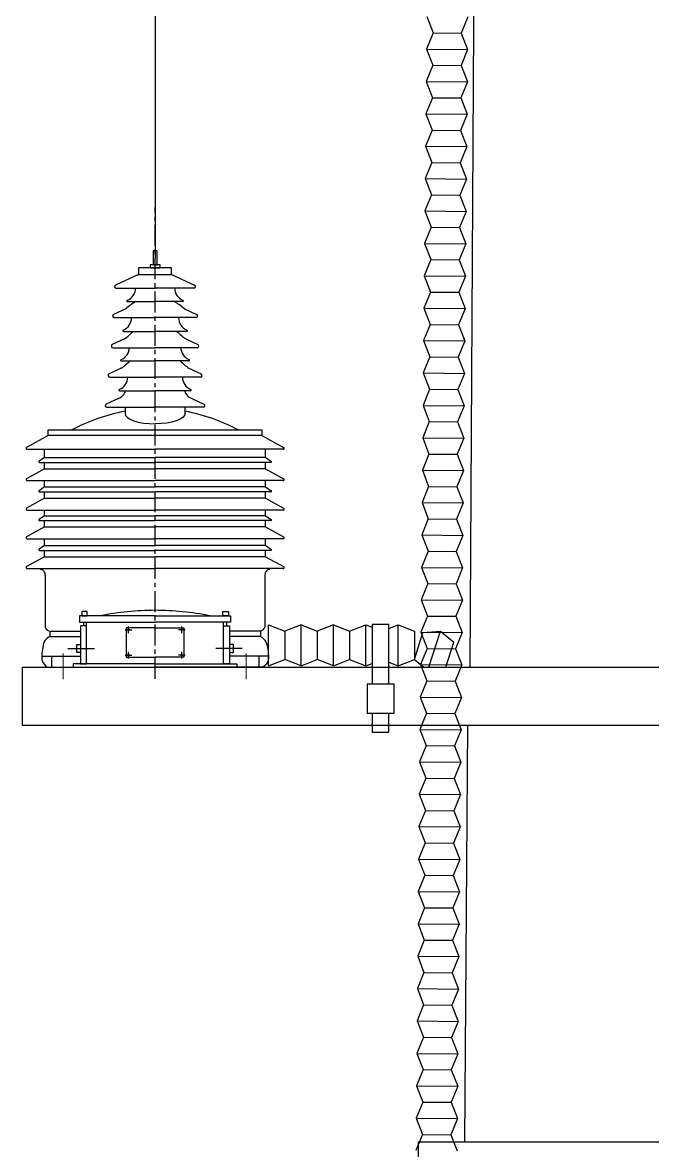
# Model space of a CAD drawing. Header units: inches. Extents: x -246336 to 136055, y -106871 to 69513.
# Drawn here: x -2405 to -1649, y 63993 to 65348 of the extents above; entities that cross this region are included whole.
import ezdxf

# ---------------------------------------------------------------- set-up
doc = ezdxf.new("R2010")
doc.units = ezdxf.units.IN
doc.header["$MEASUREMENT"] = 0
doc.linetypes.add('CENTER', pattern=[2, 1.25, -0.25, 0.25, -0.25])
doc.layers.add('Layer1', color=7, linetype='Continuous')
doc.layers.add('XA-TT1', color=7, linetype='Continuous')

# ---------------------------------------------------------------- blocks, each defined once
blk = doc.blocks.new('A$C53097A31')
at = {"layer": 'XA-TT1', "color": 251}
for p, q in [((0, 3152.9), (7.7, 3133.4)), ((49.5, 3152.9), (41.7, 3133.4)), ((7.7, 3133.4), (0, 3113.9)), ((7.7, 3133.4), (41.7, 3133.4)), ((7.7, 3133.4), (41.7, 3133.4)), ((41.7, 3133.4), (49.5, 3113.9)), ((0, 3113.9), (49.5, 3113.9)), ((0, 3113.9), (7.7, 3094.5)), ((49.5, 3113.9), (41.7, 3094.5)), ((7.7, 3094.5), (0, 3075)), ((7.7, 3094.5), (41.7, 3094.5)), ((7.7, 3094.5), (41.7, 3094.5)), ((41.7, 3094.5), (49.5, 3075)), ((0, 3075), (49.5, 3075)), ((0, 3075), (7.7, 3055.5)), ((49.5, 3075), (41.7, 3055.5)), ((7.7, 3055.5), (0, 3036.1)), ((7.7, 3055.5), (41.7, 3055.5)), ((7.7, 3055.5), (41.7, 3055.5)), ((41.7, 3055.5), (49.5, 3036.1)), ((0, 3036.1), (49.5, 3036.1)), ((0, 3036.1), (7.7, 3016.6)), ((49.5, 3036.1), (41.7, 3016.6)), ((7.7, 3016.6), (0, 2997.2)), ((7.7, 3016.6), (41.7, 3016.6)), ((7.7, 3016.6), (41.7, 3016.6)), ((41.7, 3016.6), (49.5, 2997.2)), ((0, 2997.2), (49.5, 2997.2)), ((0, 2997.2), (7.7, 2977.7)), ((49.5, 2997.2), (41.7, 2977.7)), ((7.7, 2977.7), (0, 2958.2)), ((7.7, 2977.7), (41.7, 2977.7)), ((7.7, 2977.7), (41.7, 2977.7)), ((41.7, 2977.7), (49.5, 2958.2)), ((0, 2958.2), (7.7, 2938.8)), ((0, 2958.2), (49.5, 2958.2)), ((49.5, 2958.2), (41.7, 2938.8)), ((7.7, 2938.8), (0, 2919.3)), ((7.7, 2938.8), (41.7, 2938.8)), ((7.7, 2938.8), (41.7, 2938.8)), ((41.7, 2938.8), (49.5, 2919.3)), ((0, 2919.3), (49.5, 2919.3)), ((0, 2919.3), (7.7, 2899.8)), ((49.5, 2919.3), (41.7, 2899.8)), ((7.7, 2899.8), (0, 2880.4)), ((7.7, 2899.8), (41.7, 2899.8)), ((7.7, 2899.8), (41.7, 2899.8)), ((41.7, 2899.8), (49.5, 2880.4)), ((0, 2880.4), (49.5, 2880.4)), ((0, 2880.4), (7.7, 2860.9)), ((49.5, 2880.4), (41.7, 2860.9)), ((7.7, 2860.9), (0, 2841.5)), ((7.7, 2860.9), (41.7, 2860.9)), ((7.7, 2860.9), (41.7, 2860.9)), ((41.7, 2860.9), (49.5, 2841.5)), ((0, 2841.5), (49.5, 2841.5)), ((0, 2841.5), (7.7, 2822)), ((49.5, 2841.5), (41.7, 2822)), ((7.7, 2822), (0, 2802.5)), ((7.7, 2822), (41.7, 2822)), ((7.7, 2822), (41.7, 2822)), ((41.7, 2822), (49.5, 2802.5)), ((0, 2802.5), (49.5, 2802.5)), ((0, 2802.5), (7.7, 2783.1)), ((49.5, 2802.5), (41.7, 2783.1)), ((7.7, 2783.1), (0, 2763.6)), ((7.7, 2783.1), (41.7, 2783.1)), ((7.7, 2783.1), (41.7, 2783.1)), ((41.7, 2783.1), (49.5, 2763.6)), ((0, 2763.6), (49.5, 2763.6)), ((0, 2763.6), (7.7, 2744.1)), ((49.5, 2763.6), (41.7, 2744.1)), ((7.7, 2744.1), (0, 2724.7)), ((7.7, 2744.1), (41.7, 2744.1)), ((7.7, 2744.1), (41.7, 2744.1)), ((41.7, 2744.1), (49.5, 2724.7)), ((0, 2724.7), (49.5, 2724.7)), ((0, 2724.7), (7.7, 2705.2)), ((49.5, 2724.7), (41.7, 2705.2)), ((7.7, 2705.2), (0, 2685.8)), ((7.7, 2705.2), (41.7, 2705.2)), ((7.7, 2705.2), (41.7, 2705.2)), ((41.7, 2705.2), (49.5, 2685.8)), ((0, 2685.8), (49.5, 2685.8)), ((0, 2685.8), (7.7, 2666.3)), ((49.5, 2685.8), (41.7, 2666.3)), ((7.7, 2666.3), (0, 2646.8)), ((7.7, 2666.3), (41.7, 2666.3)), ((7.7, 2666.3), (41.7, 2666.3)), ((41.7, 2666.3), (49.5, 2646.8)), ((0, 2646.8), (49.5, 2646.8)), ((0, 2646.8), (7.7, 2627.4)), ((49.5, 2646.8), (41.7, 2627.4)), ((7.7, 2627.4), (0, 2607.9)), ((7.7, 2627.4), (41.7, 2627.4)), ((7.7, 2627.4), (41.7, 2627.4)), ((41.7, 2627.4), (49.5, 2607.9)), ((0, 2607.9), (49.5, 2607.9)), ((0, 2607.9), (7.7, 2588.5)), ((49.5, 2607.9), (41.7, 2588.5)), ((7.7, 2588.5), (0, 2569)), ((7.7, 2588.5), (41.7, 2588.5)), ((7.7, 2588.5), (41.7, 2588.5)), ((41.7, 2588.5), (49.5, 2569)), ((0, 2569), (49.5, 2569)), ((0, 2569), (7.7, 2549.5)), ((49.5, 2569), (41.7, 2549.5)), ((7.7, 2549.5), (0, 2530.1)), ((7.7, 2549.5), (41.7, 2549.5)), ((7.7, 2549.5), (41.7, 2549.5)), ((41.7, 2549.5), (49.5, 2530.1)), ((0, 2530.1), (49.5, 2530.1)), ((0, 2530.1), (7.7, 2510.6)), ((49.5, 2530.1), (41.7, 2510.6)), ((7.7, 2510.6), (0, 2491.1)), ((7.7, 2510.6), (41.7, 2510.6)), ((7.7, 2510.6), (41.7, 2510.6)), ((41.7, 2510.6), (49.5, 2491.1)), ((0, 2491.1), (49.5, 2491.1)), ((0, 2491.1), (7.7, 2471.7)), ((49.5, 2491.1), (41.7, 2471.7)), ((7.7, 2471.7), (0, 2452.2)), ((7.7, 2471.7), (41.7, 2471.7)), ((7.7, 2471.7), (41.7, 2471.7)), ((41.7, 2471.7), (49.5, 2452.2)), ((0, 2452.2), (49.5, 2452.2)), ((0, 2452.2), (7.7, 2432.8)), ((49.5, 2452.2), (41.7, 2432.8)), ((7.7, 2432.8), (0, 2413.3)), ((7.7, 2432.8), (41.7, 2432.8)), ((7.7, 2432.8), (41.7, 2432.8)), ((41.7, 2432.8), (49.5, 2413.3)), ((0, 2413.3), (49.5, 2413.3)), ((0, 2413.3), (7.7, 2393.8)), ((49.5, 2413.3), (41.7, 2393.8)), ((7.7, 2393.8), (0, 2374.4)), ((7.7, 2393.8), (41.7, 2393.8)), ((7.7, 2393.8), (41.7, 2393.8)), ((41.7, 2393.8), (49.5, 2374.4)), ((0, 2374.4), (49.5, 2374.4)), ((0, 2374.4), (7.7, 2354.9)), ((49.5, 2374.4), (41.7, 2354.9)), ((7.7, 2354.9), (0, 2335.4)), ((7.7, 2354.9), (41.7, 2354.9)), ((7.7, 2354.9), (41.7, 2354.9)), ((41.7, 2354.9), (49.5, 2335.4)), ((0, 2335.4), (49.5, 2335.4)), ((0, 2335.4), (7.7, 2316)), ((49.5, 2335.4), (41.7, 2316)), ((7.7, 2316), (0, 2296.5)), ((7.7, 2316), (41.7, 2316)), ((7.7, 2316), (41.7, 2316)), ((41.7, 2316), (49.5, 2296.5)), ((0, 2296.5), (49.5, 2296.5)), ((0, 2296.5), (7.7, 2277.1)), ((49.5, 2296.5), (41.7, 2277.1)), ((7.7, 2277.1), (0, 2257.6)), ((7.7, 2277.1), (41.7, 2277.1)), ((7.7, 2277.1), (41.7, 2277.1)), ((41.7, 2277.1), (49.5, 2257.6)), ((0, 2257.6), (49.5, 2257.6)), ((0, 2257.6), (7.7, 2238.1)), ((49.5, 2257.6), (41.7, 2238.1)), ((7.7, 2238.1), (0, 2218.7)), ((7.7, 2238.1), (41.7, 2238.1)), ((7.7, 2238.1), (41.7, 2238.1)), ((41.7, 2238.1), (49.5, 2218.7)), ((0, 2218.7), (49.5, 2218.7)), ((0, 2218.7), (7.7, 2199.2)), ((49.5, 2218.7), (41.7, 2199.2)), ((7.7, 2199.2), (0, 2179.8)), ((7.7, 2199.2), (41.7, 2199.2)), ((7.7, 2199.2), (41.7, 2199.2)), ((41.7, 2199.2), (49.5, 2179.8)), ((0, 2179.8), (49.5, 2179.8)), ((0, 2179.8), (7.7, 2160.3)), ((49.5, 2179.8), (41.7, 2160.3)), ((7.7, 2160.3), (0, 2140.8)), ((7.7, 2160.3), (41.7, 2160.3)), ((7.7, 2160.3), (41.7, 2160.3)), ((41.7, 2160.3), (49.5, 2140.8)), ((0, 2140.8), (49.5, 2140.8)), ((0, 2140.8), (7.7, 2121.4)), ((49.5, 2140.8), (41.7, 2121.4)), ((7.7, 2121.4), (0, 2101.9)), ((7.7, 2121.4), (41.7, 2121.4)), ((7.7, 2121.4), (41.7, 2121.4)), ((41.7, 2121.4), (49.5, 2101.9)), ((0, 2101.9), (49.5, 2101.9)), ((0, 2101.9), (7.7, 2082.4)), ((49.5, 2101.9), (41.7, 2082.4)), ((7.7, 2082.4), (0, 2063)), ((7.7, 2082.4), (41.7, 2082.4)), ((7.7, 2082.4), (41.7, 2082.4)), ((41.7, 2082.4), (49.5, 2063)), ((0, 2063), (49.5, 2063)), ((0, 2063), (7.7, 2043.5)), ((49.5, 2063), (41.7, 2043.5)), ((7.7, 2043.5), (0, 2024.1)), ((7.7, 2043.5), (41.7, 2043.5)), ((7.7, 2043.5), (41.7, 2043.5)), ((41.7, 2043.5), (49.5, 2024.1)), ((0, 2024.1), (49.5, 2024.1)), ((0, 2024.1), (7.7, 2004.6)), ((49.5, 2024.1), (41.7, 2004.6)), ((7.7, 2004.6), (0, 1985.1)), ((7.7, 2004.6), (41.7, 2004.6)), ((7.7, 2004.6), (41.7, 2004.6)), ((41.7, 2004.6), (49.5, 1985.1)), ((0, 1985.1), (49.5, 1985.1)), ((0, 1985.1), (7.7, 1965.7)), ((49.5, 1985.1), (41.7, 1965.7)), ((7.7, 1965.7), (0, 1946.2)), ((7.7, 1965.7), (41.7, 1965.7)), ((7.7, 1965.7), (41.7, 1965.7)), ((41.7, 1965.7), (49.5, 1946.2)), ((0, 1946.2), (49.5, 1946.2)), ((0, 1946.2), (7.7, 1926.7)), ((49.5, 1946.2), (41.7, 1926.7)), ((7.7, 1926.7), (0, 1907.3)), ((7.7, 1926.7), (41.7, 1926.7)), ((7.7, 1926.7), (41.7, 1926.7)), ((41.7, 1926.7), (49.5, 1907.3)), ((0, 1907.3), (49.5, 1907.3)), ((0, 1907.3), (7.7, 1887.8)), ((49.5, 1907.3), (41.7, 1887.8)), ((7.7, 1887.8), (0, 1868.4)), ((7.7, 1887.8), (41.7, 1887.8)), ((7.7, 1887.8), (41.7, 1887.8)), ((41.7, 1887.8), (49.5, 1868.4)), ((0, 1868.4), (49.5, 1868.4)), ((0, 1868.4), (7.7, 1848.9)), ((49.5, 1868.4), (41.7, 1848.9)), ((7.7, 1848.9), (0, 1829.4)), ((7.7, 1848.9), (41.7, 1848.9)), ((7.7, 1848.9), (41.7, 1848.9)), ((41.7, 1848.9), (49.5, 1829.4)), ((0, 1829.4), (7.7, 1810)), ((0, 1829.4), (49.5, 1829.4)), ((49.5, 1829.4), (41.7, 1810)), ((7.7, 1810), (0, 1790.5)), ((7.7, 1810), (41.7, 1810)), ((7.7, 1810), (41.7, 1810)), ((41.7, 1810), (49.5, 1790.5))]:
    blk.add_line(p, q, dxfattribs=at)

msp = doc.modelspace()

# ---------------------------------------------------------------- linework, layer by layer
at = {"layer": 'Layer1', "color": 251, "linetype": 'CENTER', "ltscale": 20}
msp.add_line((-2246.043, 64560.142), (-2246.043, 65126.286), dxfattribs=at)
at = {"layer": 'Layer1', "color": 8, "linetype": 'Continuous'}
for p, q in [((-2265.894, 65045.591), (-2293.54, 65033.037)), ((-2226.191, 65045.591), (-2198.545, 65033.037)), ((-2292.702, 65029.166), (-2246.043, 65029.166)), ((-2199.383, 65029.166), (-2246.043, 65029.166)), ((-2279.229, 65013.148), (-2246.043, 65013.148)), ((-2212.856, 65013.148), (-2246.043, 65013.148)), ((-2281.368, 65004.527), (-2295.958, 64997.77)), ((-2210.717, 65004.527), (-2196.127, 64997.77)), ((-2295.12, 64993.899), (-2246.043, 64993.899)), ((-2196.965, 64993.899), (-2246.043, 64993.899)), ((-2284.089, 64977.371), (-2246.043, 64977.371)), ((-2207.996, 64977.371), (-2246.043, 64977.371)), ((-2282.819, 64968.294), (-2297.409, 64961.537)), ((-2296.571, 64957.665), (-2246.043, 64957.665)), ((-2195.514, 64957.665), (-2246.043, 64957.665)), ((-2209.266, 64968.294), (-2194.676, 64961.537)), ((-2286.688, 64933.026), (-2301.277, 64926.27)), ((-2286.647, 64941.848), (-2246.043, 64941.848)), ((-2205.438, 64941.848), (-2246.043, 64941.848)), ((-2205.397, 64933.026), (-2190.808, 64926.27)), ((-2300.439, 64922.398), (-2246.043, 64922.398)), ((-2191.646, 64922.398), (-2246.043, 64922.398)), ((-2288.694, 64906.07), (-2246.043, 64906.07)), ((-2203.391, 64906.07), (-2246.043, 64906.07)), ((-2290.073, 64896.793), (-2304.662, 64890.036)), ((-2202.012, 64896.793), (-2187.423, 64890.036)), ((-2303.825, 64886.165), (-2246.043, 64886.165)), ((-2282.136, 64886.083), (-2282.136, 64878.624)), ((-2188.261, 64886.165), (-2246.043, 64886.165)), ((-2209.949, 64878.624), (-2209.949, 64886.165)), ((-2374.305, 64852.431), (-2400.454, 64838.018)), ((-2117.78, 64852.431), (-2091.631, 64838.018)), ((-2399.867, 64835.737), (-2246.043, 64835.737)), ((-2378.819, 64825.896), (-2378.819, 64835.737)), ((-2092.218, 64835.737), (-2246.043, 64835.737)), ((-2113.266, 64825.896), (-2113.266, 64835.737)), ((-2378.819, 64825.896), (-2385.385, 64821.416)), ((-2378.819, 64825.896), (-2246.043, 64825.896)), ((-2113.266, 64825.896), (-2246.043, 64825.896)), ((-2113.266, 64825.896), (-2106.7, 64821.416)), ((-2378.819, 64812.322), (-2400.454, 64800.397)), ((-2384.928, 64819.936), (-2246.043, 64819.936)), ((-2378.819, 64812.322), (-2378.819, 64819.936)), ((-2378.819, 64812.322), (-2246.043, 64812.322)), ((-2107.157, 64819.936), (-2246.043, 64819.936)), ((-2113.266, 64812.322), (-2246.043, 64812.322)), ((-2113.266, 64812.322), (-2113.266, 64819.936)), ((-2113.266, 64812.322), (-2091.631, 64800.397)), ((-2399.867, 64798.116), (-2246.043, 64798.116)), ((-2378.819, 64790.434), (-2378.819, 64798.116)), ((-2092.218, 64798.116), (-2246.043, 64798.116)), ((-2113.266, 64790.434), (-2113.266, 64798.116)), ((-2378.819, 64790.434), (-2385.385, 64785.955)), ((-2384.928, 64784.474), (-2246.043, 64784.474)), ((-2378.819, 64790.434), (-2246.043, 64790.434)), ((-2378.819, 64776.86), (-2378.819, 64784.581)), ((-2113.266, 64790.434), (-2246.043, 64790.434)), ((-2107.157, 64784.474), (-2246.043, 64784.474)), ((-2113.266, 64790.434), (-2106.7, 64785.955)), ((-2113.266, 64776.86), (-2113.266, 64784.581)), ((-2378.819, 64776.86), (-2400.454, 64764.935)), ((-2378.819, 64776.86), (-2246.043, 64776.86)), ((-2113.266, 64776.86), (-2246.043, 64776.86)), ((-2113.266, 64776.86), (-2091.631, 64764.935)), ((-2399.867, 64762.655), (-2246.043, 64762.655)), ((-2378.819, 64755.922), (-2385.385, 64751.443)), ((-2378.819, 64755.922), (-2378.819, 64762.655)), ((-2378.819, 64755.922), (-2246.043, 64755.922)), ((-2092.218, 64762.655), (-2246.043, 64762.655)), ((-2113.266, 64755.922), (-2246.043, 64755.922)), ((-2113.266, 64755.922), (-2113.266, 64762.655)), ((-2113.266, 64755.922), (-2106.7, 64751.443)), ((-2378.819, 64742.348), (-2400.454, 64730.424)), ((-2384.928, 64749.963), (-2246.043, 64749.963)), ((-2378.819, 64742.348), (-2378.819, 64750.069)), ((-2378.819, 64742.348), (-2246.043, 64742.348)), ((-2107.157, 64749.963), (-2246.043, 64749.963)), ((-2113.266, 64742.348), (-2246.043, 64742.348)), ((-2113.266, 64742.348), (-2113.266, 64750.069)), ((-2113.266, 64742.348), (-2091.631, 64730.424)), ((-2399.867, 64728.143), (-2246.043, 64728.143)), ((-2378.819, 64720.196), (-2378.819, 64728.143)), ((-2092.218, 64728.143), (-2246.043, 64728.143)), ((-2113.266, 64720.196), (-2113.266, 64728.143)), ((-2378.819, 64720.196), (-2385.385, 64715.717)), ((-2384.928, 64714.237), (-2246.043, 64714.237)), ((-2378.819, 64720.196), (-2246.043, 64720.196)), ((-2378.819, 64706.622), (-2378.819, 64714.343)), ((-2113.266, 64720.196), (-2246.043, 64720.196)), ((-2107.157, 64714.237), (-2246.043, 64714.237)), ((-2113.266, 64720.196), (-2106.7, 64715.717)), ((-2113.266, 64706.622), (-2113.266, 64714.343)), ((-2378.819, 64706.622), (-2400.454, 64694.698)), ((-2378.819, 64706.622), (-2246.043, 64706.622)), ((-2113.266, 64706.622), (-2246.043, 64706.622)), ((-2113.266, 64706.622), (-2091.631, 64694.698)), ((-2399.867, 64692.417), (-2246.043, 64692.417)), ((-2092.218, 64692.417), (-2246.043, 64692.417))]:
    msp.add_line(p, q, dxfattribs=at)
at = {"layer": 'Layer1', "color": 9, "linetype": 'Continuous'}
for p, q in [((-2377.931, 64684.128), (-2377.931, 64621.947)), ((-2114.154, 64684.128), (-2114.154, 64621.947)), ((-2372.585, 64617.37), (-2372.585, 64610.884)), ((-2372.585, 64617.37), (-2335.546, 64617.37)), ((-2331.829, 64627.864), (-2331.829, 64623.685)), ((-2328.291, 64623.685), (-2328.291, 64627.864)), ((-2282.077, 64618.799), (-2273.971, 64618.799)), ((-2278.024, 64614.746), (-2278.024, 64622.852)), ((-2210.008, 64618.799), (-2218.114, 64618.799)), ((-2214.061, 64614.746), (-2214.061, 64622.852)), ((-2163.794, 64623.685), (-2163.794, 64627.864)), ((-2160.256, 64627.864), (-2160.256, 64623.685)), ((-2119.5, 64617.37), (-2156.539, 64617.37)), ((-2119.5, 64617.37), (-2119.5, 64610.884)), ((-2372.585, 64610.884), (-2335.546, 64610.884)), ((-2119.5, 64610.884), (-2156.539, 64610.884)), ((-2350.772, 64596.335), (-2318.933, 64596.335)), ((-2278.024, 64584.378), (-2278.024, 64592.484)), ((-2214.061, 64584.378), (-2214.061, 64592.484)), ((-2141.313, 64596.335), (-2173.153, 64596.335)), ((-2382.148, 64587.233), (-2335.546, 64587.233)), ((-2370.52, 64587.233), (-2370.52, 64573.881)), ((-2282.077, 64588.431), (-2273.971, 64588.431)), ((-2210.008, 64588.431), (-2218.114, 64588.431)), ((-2109.937, 64587.233), (-2156.539, 64587.233)), ((-2121.565, 64587.233), (-2121.565, 64573.881)), ((-2375.64, 64573.881), (-2246.043, 64573.881)), ((-2116.445, 64573.881), (-2246.043, 64573.881))]:
    msp.add_line(p, q, dxfattribs=at)
at = {"layer": 'Layer1', "color": 9, "linetype": 'Continuous', "lineweight": 5}
for p, q in [((-2356.291, 64559.676), (-2356.291, 64590.232)), ((-2136.586, 64559.676), (-2136.586, 64590.232))]:
    msp.add_line(p, q, dxfattribs=at)
at = {"layer": 'Layer1', "color": 8, "linetype": 'Continuous'}
for points in [[(-2248.448, 65057.283), (-2243.637, 65057.283), (-2243.637, 65074.106), (-2248.448, 65074.106)], [(-2265.894, 65045.591), (-2226.191, 65045.591), (-2226.191, 65053.822), (-2265.894, 65053.822)], [(-2252.057, 65053.822), (-2240.028, 65053.822), (-2240.028, 65057.283), (-2252.057, 65057.283)], [(-2374.305, 64858.918), (-2117.78, 64858.918), (-2117.78, 64852.431), (-2374.305, 64852.431)]]:
    msp.add_lwpolyline(points, close=True, dxfattribs=at)
at = {"layer": 'Layer1', "color": 9, "linetype": 'Continuous'}
for points in [[(-2246.043, 64635.728), (-2336.716, 64635.728), (-2336.716, 64627.864), (-2246.043, 64627.864)], [(-2246.043, 64635.728), (-2155.369, 64635.728), (-2155.369, 64627.864), (-2246.043, 64627.864)], [(-2246.043, 64621.31), (-2280.736, 64621.31), (-2280.736, 64585.92), (-2246.043, 64585.92)], [(-2246.043, 64621.31), (-2211.349, 64621.31), (-2211.349, 64585.92), (-2246.043, 64585.92)]]:
    msp.add_lwpolyline(points, dxfattribs=at)
for points in [[(-2334.092, 64635.728), (-2327.532, 64635.728), (-2327.532, 64640.971), (-2334.092, 64640.971)], [(-2157.993, 64635.728), (-2164.553, 64635.728), (-2164.553, 64640.971), (-2157.993, 64640.971)], [(-2335.546, 64578.078), (-2328.291, 64578.078), (-2328.291, 64623.685), (-2335.546, 64623.685)], [(-2156.539, 64578.078), (-2163.794, 64578.078), (-2163.794, 64623.685), (-2156.539, 64623.685)], [(-2335.546, 64591.503), (-2340.174, 64591.503), (-2340.174, 64601.167), (-2335.546, 64601.167)], [(-2156.539, 64591.503), (-2151.911, 64591.503), (-2151.911, 64601.167), (-2156.539, 64601.167)], [(-2344.323, 64573.881), (-2246.043, 64573.881), (-2246.043, 64578.078), (-2344.323, 64578.078)], [(-2147.762, 64573.881), (-2246.043, 64573.881), (-2246.043, 64578.078), (-2147.762, 64578.078)]]:
    msp.add_lwpolyline(points, close=True, dxfattribs=at)
for centre in [(-2278.024, 64618.799), (-2214.061, 64618.799), (-2278.024, 64588.431), (-2214.061, 64588.431)]:
    msp.add_circle(centre, 0.98, dxfattribs=at)
at = {"layer": 'Layer1', "color": 8, "linetype": 'Continuous'}
for centre, radius, start, end in [((-2292.702, 65031.192), 2.026, 114.423173, 270), ((-2285.075, 65029.283), 15.59, 290.882538, 0.710948), ((-2207.01, 65029.283), 15.59, 179.289052, 249.117462), ((-2199.383, 65031.192), 2.026, 270, 65.576827), ((-2208.647, 64916.178), 114.429, 121.996739, 129.458664), ((-2279.229, 65013.959), 0.811, 110.882538, 270), ((-2283.438, 64916.178), 114.429, 50.541336, 58.003261), ((-2212.856, 65013.959), 0.811, 270, 69.117462), ((-2295.12, 64995.925), 2.026, 114.423173, 270), ((-2196.965, 64995.925), 2.026, 270, 65.576827), ((-2289.935, 64993.505), 15.59, 290.882538, 0.710948), ((-2202.15, 64993.505), 15.59, 179.289052, 249.117462), ((-2284.089, 64978.181), 0.811, 110.882538, 270), ((-2335.39, 65039.962), 88.882, 306.26073, 314.887279), ((-2156.695, 65039.962), 88.882, 225.112721, 233.73927), ((-2207.996, 64978.181), 0.811, 270, 69.117462), ((-2296.571, 64959.692), 2.026, 114.423173, 270), ((-2292.493, 64957.982), 15.59, 290.882538, 0.710948), ((-2199.592, 64957.982), 15.59, 179.289052, 249.117462), ((-2195.514, 64959.692), 2.026, 270, 65.576827), ((-2286.647, 64942.659), 0.811, 110.882538, 270), ((-2205.438, 64942.659), 0.811, 270, 69.117462), ((-2339.258, 65004.695), 88.882, 306.26073, 314.887279), ((-2152.827, 65004.695), 88.882, 225.112721, 233.73927), ((-2300.439, 64924.424), 2.026, 114.423173, 270), ((-2294.54, 64922.205), 15.59, 290.882538, 0.710948), ((-2197.545, 64922.205), 15.59, 179.289052, 249.117462), ((-2191.646, 64924.424), 2.026, 270, 65.576827), ((-2294.975, 64909.929), 14.021, 290.466014, 344.025019), ((-2288.694, 64906.881), 0.811, 110.882538, 270), ((-2197.11, 64909.929), 14.021, 195.974981, 249.533986), ((-2203.391, 64906.881), 0.811, 270, 69.117462), ((-2303.825, 64888.191), 2.026, 114.423173, 270), ((-2188.261, 64888.191), 2.026, 270, 65.576827), ((-2236.499, 64649.972), 235.975, 101.151104, 117.691913), ((-2255.586, 64649.972), 235.975, 62.308087, 78.848896), ((-2399.867, 64836.953), 1.216, 118.863239, 270), ((-2092.218, 64836.953), 1.216, 270, 61.136761), ((-2384.928, 64820.747), 0.811, 124.30449, 270), ((-2107.157, 64820.747), 0.811, 270, 55.69551), ((-2399.867, 64799.332), 1.216, 118.863239, 270), ((-2092.218, 64799.332), 1.216, 270, 61.136761), ((-2384.928, 64785.285), 0.811, 124.30449, 270), ((-2107.157, 64785.285), 0.811, 270, 55.69551), ((-2399.867, 64763.871), 1.216, 118.863239, 270), ((-2092.218, 64763.871), 1.216, 270, 61.136761), ((-2384.928, 64750.773), 0.811, 124.30449, 270), ((-2107.157, 64750.773), 0.811, 270, 55.69551), ((-2399.867, 64729.359), 1.216, 118.863239, 270), ((-2092.218, 64729.359), 1.216, 270, 61.136761), ((-2384.928, 64715.047), 0.811, 124.30449, 270), ((-2107.157, 64715.047), 0.811, 270, 55.69551), ((-2399.867, 64693.633), 1.216, 118.863239, 270), ((-2092.218, 64693.633), 1.216, 270, 61.136761)]:
    msp.add_arc(centre, radius, start, end, dxfattribs=at)
at = {"layer": 'Layer1', "color": 7, "linetype": 'Continuous'}
for centre, start, end in [((-2384.578, 64684.795), 354.265697, 85.382765), ((-2107.507, 64684.795), 94.617235, 185.734303)]:
    msp.add_arc(centre, 6.681, start, end, dxfattribs=at)
at = {"layer": 'Layer1', "color": 9, "linetype": 'Continuous'}
for centre, radius, start, end in [((-2243.125, 64279.459), 362.826, 90.460672, 100.90858), ((-2248.96, 64279.459), 362.826, 79.09142, 89.539328), ((-2371.868, 64623.617), 6.288, 195.398256, 263.453733), ((-2120.217, 64623.617), 6.288, 276.546267, 344.601744)]:
    msp.add_arc(centre, radius, start, end, dxfattribs=at)
at = {"layer": 'Layer1', "color": 8, "linetype": 'Continuous'}
msp.add_ellipse((-2246.043, 64878.624), major_axis=(-36.093, 0), ratio=0.34130467, start_param=6.28318531, end_param=7.85398163, dxfattribs=at)
at = {"layer": 'Layer1', "color": 8, "linetype": 'Continuous', "extrusion": (0, 0, -1)}
msp.add_ellipse((-2246.043, 64878.624), major_axis=(36.093, 0), ratio=0.34130467, start_param=6.28318531, end_param=7.85398163, dxfattribs=at)
at = {"layer": 'Layer1', "color": 9, "linetype": 'Continuous'}
for points in [[(-2372.585, 64610.884), (-2377.931, 64606.307), (-2380.986, 64597.914), (-2382.131, 64587.614), (-2381.749, 64581.892), (-2375.64, 64573.881)], [(-2119.5, 64610.884), (-2114.154, 64606.307), (-2111.1, 64597.914), (-2109.954, 64587.614), (-2110.336, 64581.892), (-2116.445, 64573.881)]]:
    msp.add_spline(points, degree=3, dxfattribs=at)
at = {"layer": 'XA-TT1', "color": 2}
msp.add_line((-2246.043, 65682.315), (-2246.043, 65065.499), dxfattribs=at)
at = {"layer": 'XA-TT1', "color": 251}
for p, q in [((-2109.702, 64624.918), (-2090.24, 64617.19)), ((-2109.702, 64575.462), (-2109.702, 64624.918)), ((-2070.778, 64624.918), (-2090.24, 64617.19)), ((-2090.24, 64617.19), (-2090.24, 64583.19)), ((-2070.778, 64624.918), (-2051.316, 64617.19)), ((-2070.778, 64575.462), (-2070.778, 64624.918)), ((-2070.778, 64575.462), (-2070.778, 64624.918)), ((-2031.854, 64624.918), (-2051.316, 64617.19)), ((-2051.316, 64617.19), (-2051.316, 64583.19)), ((-2031.854, 64575.462), (-2031.854, 64624.918)), ((-2031.854, 64575.462), (-2031.854, 64624.918)), ((-2031.854, 64624.918), (-2012.392, 64617.19)), ((-2012.392, 64617.19), (-1992.93, 64624.918)), ((-2012.392, 64617.19), (-2012.392, 64583.19)), ((-1992.93, 64624.918), (-1985.168, 64621.836)), ((-1992.93, 64575.462), (-1992.93, 64624.918)), ((-1965.168, 64620.486), (-1954.006, 64624.918)), ((-1954.006, 64624.918), (-1934.544, 64617.19)), ((-1954.006, 64575.462), (-1954.006, 64624.918)), ((-1934.544, 64617.19), (-1934.544, 64583.19)), ((-1924.315, 64615.615), (-1903.43, 64617.13)), ((-1917.073, 64573.881), (-1903.43, 64617.13)), ((-1903.43, 64617.13), (-1887.194, 64603.905)), ((-1934.544, 64583.19), (-1924.315, 64615.615)), ((-1896.665, 64573.881), (-1887.194, 64603.905)), ((-2109.702, 64575.462), (-2090.24, 64583.19)), ((-2070.778, 64575.462), (-2090.24, 64583.19)), ((-2070.778, 64575.462), (-2051.316, 64583.19)), ((-2031.854, 64575.462), (-2051.316, 64583.19)), ((-2031.854, 64575.462), (-2012.392, 64583.19)), ((-2012.392, 64583.19), (-1992.93, 64575.462)), ((-1992.93, 64575.462), (-1985.168, 64578.544)), ((-1965.168, 64579.894), (-1954.006, 64575.462)), ((-1954.006, 64575.462), (-1934.544, 64583.19)), ((-1934.544, 64583.19), (-1923.116, 64573.881)), ((-1916.857, 64573.881), (-1916.125, 64574.838))]:
    msp.add_line(p, q, dxfattribs=at)
at = {"layer": 'XA-TT1', "flags": 128}
for points in [[(-1867.423, 64573.881), (-1860.004, 65903.881)], [(-986.336, 64503.881), (-1536.748, 63933.874), (-1929.835, 63933.874), (-1929.835, 64003.874), (-1566.463, 64003.874), (-1083.644, 64503.881)], [(-1873.867, 64003.874), (-1870.211, 64503.881)]]:
    msp.add_lwpolyline(points, dxfattribs=at)
at = {"layer": 'XA-TT1'}
for points in [[(-1965.168, 64553.479), (-1965.168, 64625.12), (-1985.168, 64625.12), (-1985.168, 64553.479)], [(-1985.168, 64518.58), (-1985.168, 64495.766), (-1965.168, 64495.766), (-1965.168, 64518.58)]]:
    msp.add_lwpolyline(points, dxfattribs=at)
at = {"layer": 'XA-TT1', "color": 7, "flags": 128}
for points in [[(-2405.213, 64573.881), (-605.728, 64573.881)], [(-2405.213, 64503.881), (-2405.213, 64573.881)], [(-1044.222, 64503.881), (-2405.213, 64503.881)]]:
    msp.add_lwpolyline(points, dxfattribs=at)
at = {"layer": 'XA-TT1'}
msp.add_lwpolyline([(-1958.942, 64518.58), (-1958.942, 64553.479), (-1991.317, 64553.479), (-1991.317, 64518.58)], close=True, dxfattribs=at)

# ---------------------------------------------------------------- block references
at = {"layer": 'XA-TT1', "rotation": 359.4480922700585}
msp.add_blockref('A$C53097A31', (-1950.107, 62202.804), dxfattribs=at)

doc.saveas('drawing.dxf')
